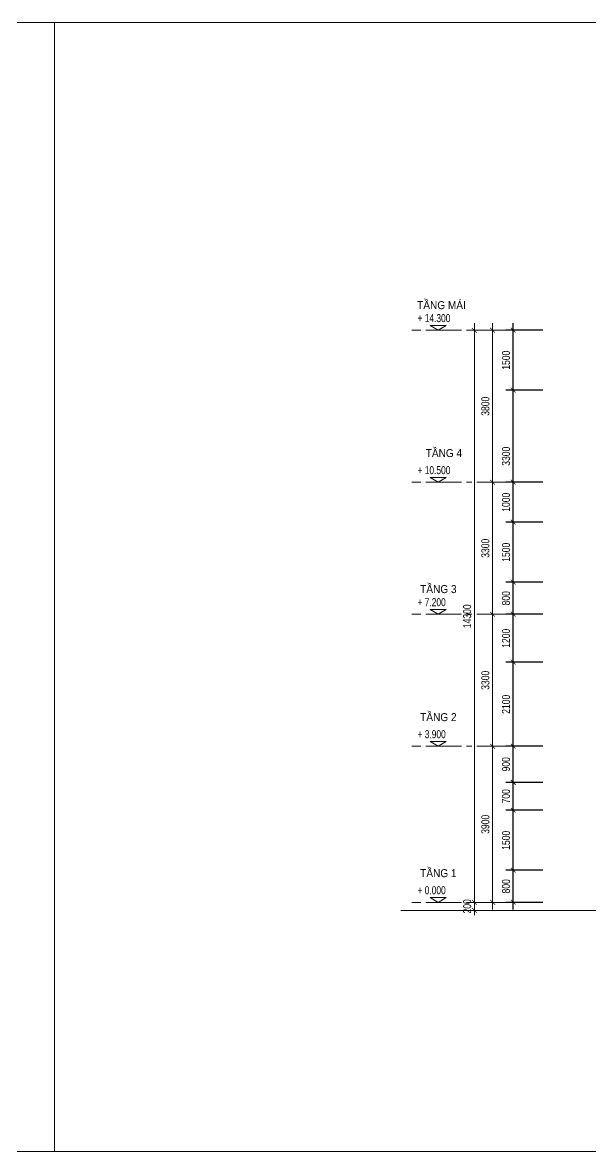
# Model space of a CAD drawing. Header units: millimetres. Extents: x -78046 to 260989, y -99288 to 158505.
# Drawn here: x 220291 to 234476, y -73107 to -44892 of the extents above; entities that cross this region are included whole.
import ezdxf

# ---------------------------------------------------------------- set-up
doc = ezdxf.new("R2010")
doc.units = ezdxf.units.MM
doc.header["$LTSCALE"] = 100
doc.header["$PDMODE"] = 98
doc.linetypes.add('CENTER', pattern=[50.8, 31.75, -6.35, 6.35, -6.35])
doc.layers.get('Defpoints').update_dxf_attribs({"lineweight": 13})
for name, color, linetype, lineweight in [('-CENTER', 143, 'CENTER', 13), ('-DIM', 9, 'Continuous', 13), ('-DOOR', 137, 'Continuous', 9), ('-KH', 143, 'Continuous', 13), ('-LINE1', 7, 'Continuous', 18), ('-LINE2', 252, 'Continuous', 9), ('-TEXT', 7, 'Continuous', 15)]:
    doc.layers.add(name, color=color, linetype=linetype, lineweight=lineweight)
doc.styles.add('1', font='arial.ttf')
doc.styles.add('AVANH', font='VHAVAN_2.TTF', dxfattribs={"width": 0.8})
doc.styles.add('X-5M-DH-TUM1$0$AVANTH', font='arial.ttf', dxfattribs={"width": 0.9})
doc.dimstyles.new('C_100A3', dxfattribs={"dimscale": 100, "dimtxt": 2.5, "dimasz": 1.2, "dimexe": 1.8, "dimexo": 0, "dimgap": 0.75, "dimtad": 1, "dimdec": 0, "dimzin": 0, "dimdsep": 46, "dimtxsty": 'AVANH', "dimblk": 'ARCHTICK', "dimcen": 0, "dimdle": 1.8, "dimclrd": 256, "dimclre": 256, "dimclrt": 7, "dimadec": 0, "dimazin": 0, "dimtfac": 0.0001, "dimtdec": 0, "dimtix": 1, "dimtmove": 2, "dimatfit": 3, "dimldrblk": 'ARCHTICK', "dimfxl": 1.8, "dimtolj": 1, "dimtzin": 0, "dimarcsym": 0})

# ---------------------------------------------------------------- blocks, each defined once
blk = doc.blocks.new('_ARCHTICK')
at = {"const_width": 0.15}
blk.add_lwpolyline([(-0.5, -0.5), (0.5, 0.5)], dxfattribs=at)
blk = doc.blocks.new('*D87')
at = {"layer": '-DIM', "lineweight": -2, "transparency": 16777216}
for p, q in [((-1874, 4280), (-1874, 20)), ((-1120, 4100), (-2054, 4100)), ((-1120, 200), (-2054, 200))]:
    blk.add_line(p, q, dxfattribs=at)
at = {"layer": 'Defpoints', "color": 0, "transparency": 16777216}
for p in [(-1120, 4100), (-1874, 200), (-1120, 200)]:
    blk.add_point(p, dxfattribs=at)
at = {"layer": '-DIM', "lineweight": -2, "transparency": 16777216, "xscale": 120, "yscale": 120, "zscale": 120}
for p, rotation in [((-1874, 4100), 90), ((-1874, 200), 270)]:
    blk.add_blockref('_ARCHTICK', p, dxfattribs=dict(at, rotation=rotation))
at = {"layer": '-DIM', "color": 7, "transparency": 16777216, "insert": (-2053, 2150), "char_height": 200, "attachment_point": 5, "rotation": 90, "style": 'AVANH'}
blk.add_mtext('\\A1;3900', dxfattribs=at)
blk = doc.blocks.new('*D88')
at = {"layer": '-DIM', "lineweight": -2, "transparency": 16777216}
for p, q in [((-1120, 7400), (-2054, 7400)), ((-1874, 3920), (-1874, 7580)), ((-1120, 4100), (-2054, 4100))]:
    blk.add_line(p, q, dxfattribs=at)
at = {"layer": 'Defpoints', "color": 0, "transparency": 16777216}
for p in [(-1874, 7400), (-1120, 7400), (-1120, 4100)]:
    blk.add_point(p, dxfattribs=at)
at = {"layer": '-DIM', "lineweight": -2, "transparency": 16777216, "xscale": 120, "yscale": 120, "zscale": 120}
for p, rotation in [((-1874, 7400), 90), ((-1874, 4100), 270)]:
    blk.add_blockref('_ARCHTICK', p, dxfattribs=dict(at, rotation=rotation))
at = {"layer": '-DIM', "color": 7, "transparency": 16777216, "insert": (-2053, 5750), "char_height": 200, "attachment_point": 5, "rotation": 90, "style": 'AVANH'}
blk.add_mtext('\\A1;3300', dxfattribs=at)
blk = doc.blocks.new('*D89')
at = {"layer": '-DIM', "lineweight": -2, "transparency": 16777216}
for p, q in [((-1874, 7220), (-1874, 10880)), ((-1120, 10700), (-2054, 10700)), ((-1120, 7400), (-2054, 7400))]:
    blk.add_line(p, q, dxfattribs=at)
at = {"layer": 'Defpoints', "color": 0, "transparency": 16777216}
for p in [(-1874, 10700), (-1120, 10700), (-1120, 7400)]:
    blk.add_point(p, dxfattribs=at)
at = {"layer": '-DIM', "lineweight": -2, "transparency": 16777216, "xscale": 120, "yscale": 120, "zscale": 120}
for p, rotation in [((-1874, 10700), 90), ((-1874, 7400), 270)]:
    blk.add_blockref('_ARCHTICK', p, dxfattribs=dict(at, rotation=rotation))
at = {"layer": '-DIM', "color": 7, "transparency": 16777216, "insert": (-2053, 9050), "char_height": 200, "attachment_point": 5, "rotation": 90, "style": 'AVANH'}
blk.add_mtext('\\A1;3300', dxfattribs=at)
blk = doc.blocks.new('*D90')
at = {"layer": '-DIM', "lineweight": -2, "transparency": 16777216}
for p, q in [((-1874, 10520), (-1874, 14680)), ((-1120, 14500), (-2054, 14500)), ((-1120, 10700), (-2054, 10700))]:
    blk.add_line(p, q, dxfattribs=at)
at = {"layer": 'Defpoints', "color": 0, "transparency": 16777216}
for p in [(-1874, 14500), (-1120, 14500), (-1120, 10700)]:
    blk.add_point(p, dxfattribs=at)
at = {"layer": '-DIM', "lineweight": -2, "transparency": 16777216, "xscale": 120, "yscale": 120, "zscale": 120}
for p, rotation in [((-1874, 14500), 90), ((-1874, 10700), 270)]:
    blk.add_blockref('_ARCHTICK', p, dxfattribs=dict(at, rotation=rotation))
at = {"layer": '-DIM', "color": 7, "transparency": 16777216, "insert": (-2053, 12600), "char_height": 200, "attachment_point": 5, "rotation": 90, "style": 'AVANH'}
blk.add_mtext('\\A1;3800', dxfattribs=at)
blk = doc.blocks.new('*D91')
at = {"layer": '-DIM', "lineweight": -2, "transparency": 16777216}
for p, q in [((-2329, 200), (-2329, 320)), ((-1120, 200), (-2509, 200)), ((-1120, 0), (-2509, 0)), ((-2329, 0), (-2329, 200)), ((-2329, 0), (-2329, -120))]:
    blk.add_line(p, q, dxfattribs=at)
at = {"layer": 'Defpoints', "color": 0, "transparency": 16777216}
for p in [(-2329, 200), (-1120, 200), (-1120, 0)]:
    blk.add_point(p, dxfattribs=at)
at = {"layer": '-DIM', "lineweight": -2, "transparency": 16777216, "xscale": 120, "yscale": 120, "zscale": 120}
for p, rotation in [((-2329, 200), 270), ((-2329, 0), 90)]:
    blk.add_blockref('_ARCHTICK', p, dxfattribs=dict(at, rotation=rotation))
at = {"layer": '-DIM', "color": 7, "transparency": 16777216, "insert": (-2508, 100), "char_height": 200, "attachment_point": 5, "rotation": 90, "style": 'AVANH'}
blk.add_mtext('\\A1;200', dxfattribs=at)
blk = doc.blocks.new('*D92')
at = {"layer": '-DIM', "lineweight": -2, "transparency": 16777216}
for p, q in [((-2329, 20), (-2329, 14680)), ((-1120, 14500), (-2509, 14500)), ((-1120, 200), (-2509, 200))]:
    blk.add_line(p, q, dxfattribs=at)
at = {"layer": 'Defpoints', "color": 0, "transparency": 16777216}
for p in [(-2329, 14500), (-1120, 14500), (-1120, 200)]:
    blk.add_point(p, dxfattribs=at)
at = {"layer": '-DIM', "lineweight": -2, "transparency": 16777216, "xscale": 120, "yscale": 120, "zscale": 120}
for p, rotation in [((-2329, 14500), 90), ((-2329, 200), 270)]:
    blk.add_blockref('_ARCHTICK', p, dxfattribs=dict(at, rotation=rotation))
at = {"layer": '-DIM', "color": 7, "transparency": 16777216, "insert": (-2508, 7350), "char_height": 200, "attachment_point": 5, "rotation": 90, "style": 'AVANH'}
blk.add_mtext('\\A1;14300', dxfattribs=at)
blk = doc.blocks.new('cot')
at = {"layer": '-KH'}
blk.add_line((116899, -109064), (117274, -109064), dxfattribs=at)
blk.add_lwpolyline([(117286, -108944), (116888, -108944), (117087, -109064)], close=True, dxfattribs=at)
blk.add_solid([(117087, -109064), (117087, -108944), (117286, -108944), (117087, -109064)], dxfattribs=at)
blk = doc.blocks.new('*D549')
at = {"layer": '-DIM', "lineweight": -2, "transparency": 16777216}
for p, q in [((232547, -67061), (232547, -65901)), ((233289, -66081), (232367, -66081)), ((233289, -66881), (232367, -66881))]:
    blk.add_line(p, q, dxfattribs=at)
at = {"layer": 'Defpoints', "color": 0, "transparency": 16777216}
for p in [(232547, -66081), (233289, -66081), (233289, -66881)]:
    blk.add_point(p, dxfattribs=at)
at = {"layer": '-DIM', "lineweight": -2, "transparency": 16777216, "xscale": 120, "yscale": 120, "zscale": 120}
for p, rotation in [((232547, -66081), 90), ((232547, -66881), 270)]:
    blk.add_blockref('_ARCHTICK', p, dxfattribs=dict(at, rotation=rotation))
at = {"layer": '-DIM', "color": 7, "transparency": 16777216, "insert": (232368, -66481), "char_height": 200, "attachment_point": 5, "rotation": 90, "style": 'AVANH'}
blk.add_mtext('\\A1;800', dxfattribs=at)
blk = doc.blocks.new('*D550')
at = {"layer": '-DIM', "lineweight": -2, "transparency": 16777216}
for p, q in [((233289, -64581), (232367, -64581)), ((232547, -66261), (232547, -64401)), ((233289, -66081), (232367, -66081))]:
    blk.add_line(p, q, dxfattribs=at)
at = {"layer": 'Defpoints', "color": 0, "transparency": 16777216}
for p in [(232547, -64581), (233289, -64581), (233289, -66081)]:
    blk.add_point(p, dxfattribs=at)
at = {"layer": '-DIM', "lineweight": -2, "transparency": 16777216, "xscale": 120, "yscale": 120, "zscale": 120}
for p, rotation in [((232547, -64581), 90), ((232547, -66081), 270)]:
    blk.add_blockref('_ARCHTICK', p, dxfattribs=dict(at, rotation=rotation))
at = {"layer": '-DIM', "color": 7, "transparency": 16777216, "insert": (232368, -65331), "char_height": 200, "attachment_point": 5, "rotation": 90, "style": 'AVANH'}
blk.add_mtext('\\A1;1500', dxfattribs=at)
blk = doc.blocks.new('*D551')
at = {"layer": '-DIM', "lineweight": -2, "transparency": 16777216}
for p, q in [((232547, -64761), (232547, -63702)), ((233289, -63882), (232367, -63882)), ((233289, -64581), (232367, -64581))]:
    blk.add_line(p, q, dxfattribs=at)
at = {"layer": 'Defpoints', "color": 0, "transparency": 16777216}
for p in [(232547, -63882), (233289, -63882), (233289, -64581)]:
    blk.add_point(p, dxfattribs=at)
at = {"layer": '-DIM', "lineweight": -2, "transparency": 16777216, "xscale": 120, "yscale": 120, "zscale": 120}
for p, rotation in [((232547, -63882), 90), ((232547, -64581), 270)]:
    blk.add_blockref('_ARCHTICK', p, dxfattribs=dict(at, rotation=rotation))
at = {"layer": '-DIM', "color": 7, "transparency": 16777216, "insert": (232368, -64231), "char_height": 200, "attachment_point": 5, "rotation": 90, "style": 'AVANH'}
blk.add_mtext('\\A1;700', dxfattribs=at)
blk = doc.blocks.new('*D552')
at = {"layer": '-DIM', "lineweight": -2, "transparency": 16777216}
for p, q in [((232547, -64062), (232547, -62801)), ((233289, -62981), (232367, -62981)), ((233289, -63882), (232367, -63882))]:
    blk.add_line(p, q, dxfattribs=at)
at = {"layer": 'Defpoints', "color": 0, "transparency": 16777216}
for p in [(232547, -62981), (233289, -62981), (233289, -63882)]:
    blk.add_point(p, dxfattribs=at)
at = {"layer": '-DIM', "lineweight": -2, "transparency": 16777216, "xscale": 120, "yscale": 120, "zscale": 120}
for p, rotation in [((232547, -62981), 90), ((232547, -63882), 270)]:
    blk.add_blockref('_ARCHTICK', p, dxfattribs=dict(at, rotation=rotation))
at = {"layer": '-DIM', "color": 7, "transparency": 16777216, "insert": (232368, -63431), "char_height": 200, "attachment_point": 5, "rotation": 90, "style": 'AVANH'}
blk.add_mtext('\\A1;900', dxfattribs=at)
blk = doc.blocks.new('*D553')
at = {"layer": '-DIM', "lineweight": -2, "transparency": 16777216}
for p, q in [((233289, -60881), (232367, -60881)), ((232547, -63161), (232547, -60701)), ((233289, -62981), (232367, -62981))]:
    blk.add_line(p, q, dxfattribs=at)
at = {"layer": 'Defpoints', "color": 0, "transparency": 16777216}
for p in [(232547, -60881), (233289, -60881), (233289, -62981)]:
    blk.add_point(p, dxfattribs=at)
at = {"layer": '-DIM', "lineweight": -2, "transparency": 16777216, "xscale": 120, "yscale": 120, "zscale": 120}
for p, rotation in [((232547, -60881), 90), ((232547, -62981), 270)]:
    blk.add_blockref('_ARCHTICK', p, dxfattribs=dict(at, rotation=rotation))
at = {"layer": '-DIM', "color": 7, "transparency": 16777216, "insert": (232368, -61931), "char_height": 200, "attachment_point": 5, "rotation": 90, "style": 'AVANH'}
blk.add_mtext('\\A1;2100', dxfattribs=at)
blk = doc.blocks.new('*D554')
at = {"layer": '-DIM', "lineweight": -2, "transparency": 16777216}
for p, q in [((232547, -61061), (232547, -59501)), ((233289, -59681), (232367, -59681)), ((233289, -60881), (232367, -60881))]:
    blk.add_line(p, q, dxfattribs=at)
at = {"layer": 'Defpoints', "color": 0, "transparency": 16777216}
for p in [(232547, -59681), (233289, -59681), (233289, -60881)]:
    blk.add_point(p, dxfattribs=at)
at = {"layer": '-DIM', "lineweight": -2, "transparency": 16777216, "xscale": 120, "yscale": 120, "zscale": 120}
for p, rotation in [((232547, -59681), 90), ((232547, -60881), 270)]:
    blk.add_blockref('_ARCHTICK', p, dxfattribs=dict(at, rotation=rotation))
at = {"layer": '-DIM', "color": 7, "transparency": 16777216, "insert": (232368, -60281), "char_height": 200, "attachment_point": 5, "rotation": 90, "style": 'AVANH'}
blk.add_mtext('\\A1;1200', dxfattribs=at)
blk = doc.blocks.new('*D555')
at = {"layer": '-DIM', "lineweight": -2, "transparency": 16777216}
for p, q in [((233289, -58881), (232367, -58881)), ((232547, -59861), (232547, -58701)), ((233289, -59681), (232367, -59681))]:
    blk.add_line(p, q, dxfattribs=at)
at = {"layer": 'Defpoints', "color": 0, "transparency": 16777216}
for p in [(232547, -58881), (233289, -58881), (233289, -59681)]:
    blk.add_point(p, dxfattribs=at)
at = {"layer": '-DIM', "lineweight": -2, "transparency": 16777216, "xscale": 120, "yscale": 120, "zscale": 120}
for p, rotation in [((232547, -58881), 90), ((232547, -59681), 270)]:
    blk.add_blockref('_ARCHTICK', p, dxfattribs=dict(at, rotation=rotation))
at = {"layer": '-DIM', "color": 7, "transparency": 16777216, "insert": (232368, -59281), "char_height": 200, "attachment_point": 5, "rotation": 90, "style": 'AVANH'}
blk.add_mtext('\\A1;800', dxfattribs=at)
blk = doc.blocks.new('*D556')
at = {"layer": '-DIM', "lineweight": -2, "transparency": 16777216}
for p, q in [((232547, -59061), (232547, -57201)), ((233289, -57381), (232367, -57381)), ((233289, -58881), (232367, -58881))]:
    blk.add_line(p, q, dxfattribs=at)
at = {"layer": 'Defpoints', "color": 0, "transparency": 16777216}
for p in [(232547, -57381), (233289, -57381), (233289, -58881)]:
    blk.add_point(p, dxfattribs=at)
at = {"layer": '-DIM', "lineweight": -2, "transparency": 16777216, "xscale": 120, "yscale": 120, "zscale": 120}
for p, rotation in [((232547, -57381), 90), ((232547, -58881), 270)]:
    blk.add_blockref('_ARCHTICK', p, dxfattribs=dict(at, rotation=rotation))
at = {"layer": '-DIM', "color": 7, "transparency": 16777216, "insert": (232368, -58131), "char_height": 200, "attachment_point": 5, "rotation": 90, "style": 'AVANH'}
blk.add_mtext('\\A1;1500', dxfattribs=at)
blk = doc.blocks.new('*D557')
at = {"layer": '-DIM', "lineweight": -2, "transparency": 16777216}
for p, q in [((233289, -56381), (232367, -56381)), ((232547, -57561), (232547, -56201)), ((233289, -57381), (232367, -57381))]:
    blk.add_line(p, q, dxfattribs=at)
at = {"layer": 'Defpoints', "color": 0, "transparency": 16777216}
for p in [(232547, -56381), (233289, -56381), (233289, -57381)]:
    blk.add_point(p, dxfattribs=at)
at = {"layer": '-DIM', "lineweight": -2, "transparency": 16777216, "xscale": 120, "yscale": 120, "zscale": 120}
for p, rotation in [((232547, -56381), 90), ((232547, -57381), 270)]:
    blk.add_blockref('_ARCHTICK', p, dxfattribs=dict(at, rotation=rotation))
at = {"layer": '-DIM', "color": 7, "transparency": 16777216, "insert": (232368, -56881), "char_height": 200, "attachment_point": 5, "rotation": 90, "style": 'AVANH'}
blk.add_mtext('\\A1;1000', dxfattribs=at)
blk = doc.blocks.new('*D558')
at = {"layer": '-DIM', "lineweight": -2, "transparency": 16777216}
for p, q in [((233289, -54081), (232367, -54081)), ((232547, -57561), (232547, -53901)), ((233289, -57381), (232367, -57381))]:
    blk.add_line(p, q, dxfattribs=at)
at = {"layer": 'Defpoints', "color": 0, "transparency": 16777216}
for p in [(232547, -54081), (233289, -54081), (233289, -57381)]:
    blk.add_point(p, dxfattribs=at)
at = {"layer": '-DIM', "lineweight": -2, "transparency": 16777216, "xscale": 120, "yscale": 120, "zscale": 120}
for p, rotation in [((232547, -54081), 90), ((232547, -57381), 270)]:
    blk.add_blockref('_ARCHTICK', p, dxfattribs=dict(at, rotation=rotation))
at = {"layer": '-DIM', "color": 7, "transparency": 16777216, "insert": (232368, -55731), "char_height": 200, "attachment_point": 5, "rotation": 90, "style": 'AVANH'}
blk.add_mtext('\\A1;3300', dxfattribs=at)
blk = doc.blocks.new('*D559')
at = {"layer": '-DIM', "lineweight": -2, "transparency": 16777216}
for p, q in [((232547, -54261), (232547, -52401)), ((233289, -52581), (232367, -52581)), ((233289, -54081), (232367, -54081))]:
    blk.add_line(p, q, dxfattribs=at)
at = {"layer": 'Defpoints', "color": 0, "transparency": 16777216}
for p in [(232547, -52581), (233289, -52581), (233289, -54081)]:
    blk.add_point(p, dxfattribs=at)
at = {"layer": '-DIM', "lineweight": -2, "transparency": 16777216, "xscale": 120, "yscale": 120, "zscale": 120}
for p, rotation in [((232547, -52581), 90), ((232547, -54081), 270)]:
    blk.add_blockref('_ARCHTICK', p, dxfattribs=dict(at, rotation=rotation))
at = {"layer": '-DIM', "color": 7, "transparency": 16777216, "insert": (232368, -53331), "char_height": 200, "attachment_point": 5, "rotation": 90, "style": 'AVANH'}
blk.add_mtext('\\A1;1500', dxfattribs=at)
blk = doc.blocks.new('ƯEQ')
at = {"layer": '-CENTER', "ltscale": 0.2}
for p, q in [((-616.7, 14500), (-3887.9, 14500)), ((-616.7, 10700), (-3887.9, 10700)), ((-616.7, 7400), (-3887.9, 7400)), ((-616.7, 4100), (-3887.9, 4100)), ((-616.7, 200), (-3887.9, 200)), ((-616.7, 0), (-3887.9, 0))]:
    blk.add_line(p, q, dxfattribs=at)
at = {"layer": '-CENTER'}
for p in [(-120320.2, 123563.7), (-120320.2, 119763.7), (-120320.2, 116463.7), (-120320.2, 113163.7), (-120320.2, 109263.7)]:
    blk.add_blockref('cot', p, dxfattribs=at)
at = {"layer": '-TEXT', "color": 2, "style": 'X-5M-DH-TUM1$0$AVANTH', "width": 0.9}
for s, p in [('TẦNG MÁI', (-3757, 15026.7)), ('TẦNG 4', (-3542.5, 11329.6)), ('TẦNG 3', (-3681.2, 7929.6)), ('TẦNG 2', (-3681.2, 4729.6)), ('TẦNG 1', (-3681.2, 829.6))]:
    blk.add_text(s, height=200, dxfattribs=at).set_placement(p)
at = {"layer": '-TEXT', "style": '1', "width": 0.75}
for s, p in [('+ 14.300', (-3748.7, 14702.8)), ('+ 10.500', (-3748.7, 10902.8)), ('+ 7.200', (-3748.7, 7602.8)), ('+ 3.900', (-3748.7, 4302.8)), ('+ 0.000', (-3748.7, 402.8))]:
    blk.add_text(s, height=200, dxfattribs=at).set_placement(p)
at = {"layer": '-DIM'}
for base, p1, p2, picture, middle in [((-2329.5, 14500), (-1119.9, 200), (-1119.9, 14500), '*D92', (-2507.9, 7350)), ((-1874.2, 14500), (-1119.9, 10700), (-1119.9, 14500), '*D90', (-2052.7, 12600)), ((-1874.2, 10700), (-1119.9, 7400), (-1119.9, 10700), '*D89', (-2052.7, 9050)), ((-1874.2, 7400), (-1119.9, 4100), (-1119.9, 7400), '*D88', (-2052.7, 5750)), ((-1874.2, 200), (-1119.9, 4100), (-1119.9, 200), '*D87', (-2052.7, 2150)), ((-2329.5, 200), (-1119.9, 0), (-1119.9, 200), '*D91', (-2507.9, 100))]:
    dim = blk.add_linear_dim(base=base, p1=p1, p2=p2, angle=90, dimstyle='C_100A3', override={"dimtxt": 2}, dxfattribs=at)
    dim.commit()
    dim.dimension.update_dxf_attribs({"geometry": picture, "text_midpoint": middle})

msp = doc.modelspace()

# ---------------------------------------------------------------- linework, layer by layer
at = {"layer": '-LINE1'}
for points in [[(181189.3, -73106.9), (221089.3, -73106.9), (221089.3, -44891.9), (181189.3, -44891.9)], [(221089.3, -73106.9), (260989.3, -73106.9), (260989.3, -44891.9), (221089.3, -44891.9)]]:
    msp.add_lwpolyline(points, close=True, dxfattribs=at)
at = {"layer": '-LINE2', "color": 2}
msp.add_line((255936.4, -67081.3), (229741.3, -67081.3), dxfattribs=at)

# ---------------------------------------------------------------- block references
at = {"layer": '-DOOR', "color": 2}
msp.add_blockref('ƯEQ', (233905.6, -67081.3), dxfattribs=at)

# ---------------------------------------------------------------- dimensions: what is measured, and where the dimension line sits
at = {"layer": '-DIM'}
for base, p1, p2, picture, middle in [((232546.8, -52581.3), (233288.9, -54081.3), (233288.9, -52581.3), '*D559', (232368.3, -53331.3)), ((232546.8, -54081.3), (233288.9, -57381.3), (233288.9, -54081.3), '*D558', (232368.3, -55731.3)), ((232546.8, -56381.3), (233288.9, -57381.3), (233288.9, -56381.3), '*D557', (232368.3, -56881.3)), ((232546.8, -57381.3), (233288.9, -58881.3), (233288.9, -57381.3), '*D556', (232368.3, -58131.3)), ((232546.8, -58881.3), (233288.9, -59681.3), (233288.9, -58881.3), '*D555', (232368.3, -59281.3)), ((232546.8, -59681.3), (233288.9, -60881.3), (233288.9, -59681.3), '*D554', (232368.3, -60281.3)), ((232546.8, -60881.3), (233288.9, -62981.3), (233288.9, -60881.3), '*D553', (232368.3, -61931.3)), ((232546.8, -62981.3), (233288.9, -63881.7), (233288.9, -62981.3), '*D552', (232368.3, -63431.5)), ((232546.8, -63881.7), (233288.9, -64581.3), (233288.9, -63881.7), '*D551', (232368.3, -64231.5)), ((232546.8, -64581.3), (233288.9, -66081.3), (233288.9, -64581.3), '*D550', (232368.3, -65331.3)), ((232546.8, -66081.3), (233288.9, -66881.3), (233288.9, -66081.3), '*D549', (232368.3, -66481.3))]:
    dim = msp.add_linear_dim(base=base, p1=p1, p2=p2, angle=90, dimstyle='C_100A3', override={"dimtxt": 2}, dxfattribs=at)
    dim.commit()
    dim.dimension.update_dxf_attribs({"geometry": picture, "text_midpoint": middle})

doc.saveas('drawing.dxf')
